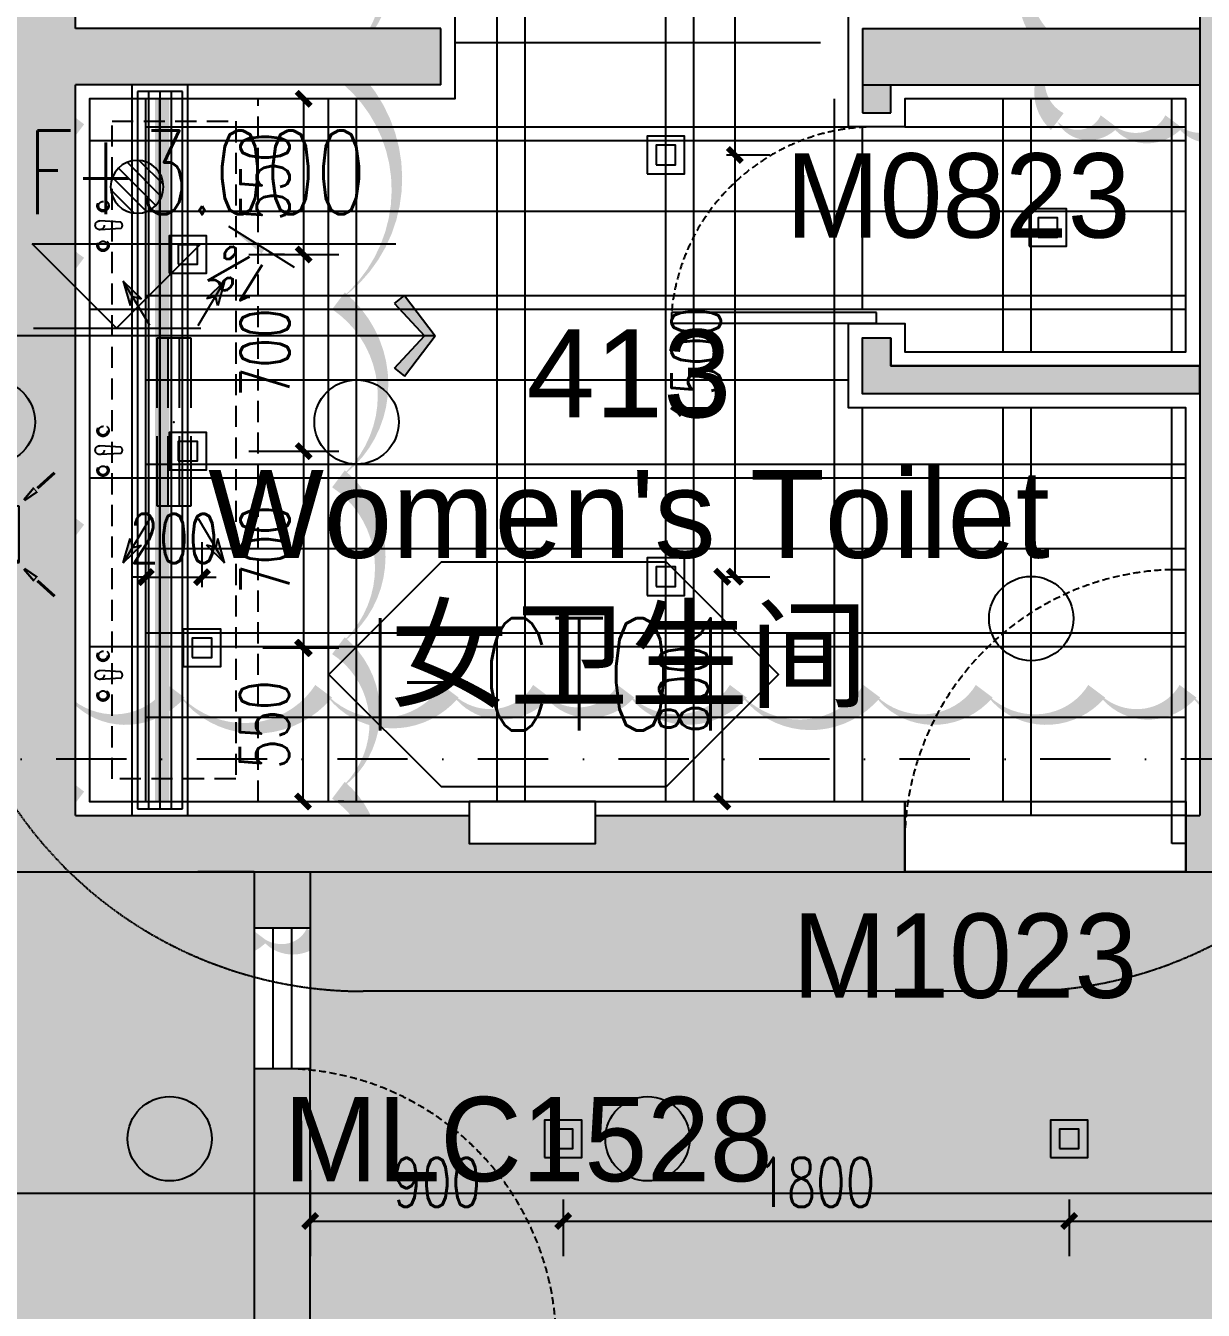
# Model space of a CAD drawing. Extents: x -354516 to 794396, y -401250 to -150594.
# Drawn here: x -28377 to -24188, y -338410 to -333840 of the extents above; entities that cross this region are included whole.
import ezdxf
from ezdxf.enums import TextEntityAlignment as Align

# ---------------------------------------------------------------- set-up
doc = ezdxf.new("R2010")
doc.units = 0
doc.header["$LTSCALE"] = 1000
doc.header["$MEASUREMENT"] = 0
for name, pattern in [('$0$HIDDEN', [0.375, 0.25, -0.125, 0, 0]), ('DASH', [0.35, 0.25, -0.1]), ('DASHDOT2', [0.5, 0.25, -0.125, 0, -0.125]), ('DOTE', [2.42, 2, -0.2, 0.02, -0.2])]:
    doc.linetypes.add(name, pattern=pattern)
for name, color, linetype in [('0-吊顶', 6, 'Continuous'), ('0-吊顶材质', 251, 'Continuous'), ('0-吊顶边界', 36, 'Continuous'), ('0-地面分缝', 37, 'Continuous'), ('0-房间名称', 2, 'Continuous'), ('0-灯具', 20, 'Continuous'), ('0-灯具修改0109', 140, 'Continuous'), ('0-设备风口', 5, 'Continuous'), ('0-设备风口（修改）', 71, 'Continuous'), ('A-轴线1', 1, 'DOTE'), ('A标-索引', 3, 'Continuous'), ('DIM_ELEV', 3, 'Continuous'), ('M-DUCT-S-DIFF', 6, 'DASH'), ('P-成活面', 4, 'Continuous'), ('PUB_DIM', 3, 'Continuous'), ('PUB_TEXT', 7, 'Continuous'), ('S-PLT', 30, 'Continuous'), ('TWT_TEXT', 7, 'Continuous'), ('WALL', 2, 'Continuous'), ('WINDOW', 4, 'Continuous'), ('Z-材料', 3, 'Continuous'), ('墙体', 7, 'Continuous'), ('家具1', 61, 'Continuous'), ('门图', 134, 'Continuous')]:
    doc.layers.add(name, color=color, linetype=linetype)
doc.layers.add('0-地面材质_material hatch', color=251, linetype='Continuous', transparency=0.3)
doc.layers.add('DIM_MODI-天花修改', color=3, linetype='Continuous', plot=False)
doc.styles.add('510p-04$0$Arial_2', font='arial.ttf', dxfattribs={"height": 6.392964})
doc.styles.add('_TCH_DIM', font='SIMPLEX', dxfattribs={"bigfont": 'GBCBIG'})
doc.styles.add('DIM', font='SimSun.ttf', dxfattribs={"width": 0.7})
doc.styles.add('DIM_FONT', font='SIMPLEX', dxfattribs={"width": 0.7, "bigfont": 'GBCBIG'})
doc.styles.add('HZ', font='tjromans.shx', dxfattribs={"width": 0.7, "bigfont": 'tjhztxt.shx'})
doc.styles.add('romans', font='romans', dxfattribs={"width": 0.7})
doc.styles.add('Word-n', font='stylu.ttf')
doc.dimstyles.new('_TCH_ARCH&&50', dxfattribs={"dimscale": 0.5, "dimtxt": 350, "dimasz": 100, "dimexe": 250, "dimexo": 300, "dimgap": 100, "dimtad": 1, "dimdec": 0, "dimzin": 0, "dimdsep": 46, "dimtxsty": 'DIM_FONT', "dimblk": 'ARCHTICK', "dimcen": 0.09, "dimclrd": 3, "dimclre": 3, "dimclrt": 7, "dimazin": 2, "dimtfac": 1, "dimtdec": 0, "dimtix": 1, "dimtmove": 2, "dimatfit": 3, "dimfxl": 0, "dimtolj": 1, "dimtzin": 0, "dimarcsym": 0})
doc.dimstyles.new('DIM', dxfattribs={"dimtxt": 2.5, "dimasz": 1, "dimexe": 1, "dimexo": 1, "dimgap": 1, "dimtad": 1, "dimdec": 0, "dimzin": 0, "dimdsep": 46, "dimtxsty": 'DIM', "dimblk": 'ARCHTICK', "dimcen": 0, "dimclrd": 5, "dimclre": 5, "dimclrt": 35, "dimadec": 0, "dimazin": 0, "dimtfac": 0.5, "dimtdec": 0, "dimtix": 1, "dimtmove": 2, "dimatfit": 2, "dimldrblk": 'A', "dimfxl": 0, "dimtolj": 1, "dimtzin": 0, "dimlwd": -1, "dimlwe": -1, "dimarcsym": 0})
pattern_1 = [(45, (-498310856.17, -3090192758), (-212.132034356, 212.132034356), []), (45, (-498310644.03, -3090192758), (-212.132034356, 212.132034356), [375, -75, 0, -75])]

# ---------------------------------------------------------------- blocks, each defined once
blk = doc.blocks.new('510I-01-LBBRestroom-plan-01$0$wtqyy')
at = {"layer": '0-灯具'}
for points in [[(-106.5, -26.5), (26.5, -26.5), (26.5, 106.5), (-106.5, 106.5)], [(-74.5, 5.5), (-5.5, 5.5), (-5.5, 74.5), (-74.5, 74.5)]]:
    blk.add_lwpolyline(points, close=True, dxfattribs=at)
blk = doc.blocks.new('TJ-FK3')
for p, q in [((0.5, 0.5), (-0.5, 0.5)), ((-0.5, 0.5), (-0.5, -0.5)), ((0.5, -0.5), (0.5, 0.5)), ((-0.5, -0.5), (0.5, -0.5))]:
    blk.add_line(p, q)
at = {"color": 95}
blk.add_line((-0.5, -0.5), (0.5, 0.5), dxfattribs=at)
at = {"color": 95, "style": 'romans', "width": 0.8}
for height, rotation, text_generation_flag, p in [(0.654, 311.9913, 4, (-0.947, 1.379)), (0.654, 48.0087, 6, (0.947, 1.379)), (0.444, 320.4926, 4, (-0.754, 0.943)), (0.134, 41.9913, 4, (-0.876, 0.783)), (0.444, 123.4899, 6, (-0.95, 0.766)), (0.444, 236.5101, 4, (0.95, 0.766)), (0.444, 39.5074, 6, (0.754, 0.943)), (0.134, 318.0087, 6, (0.876, 0.783)), (0.444, 219.5074, 6, (-0.754, -0.943)), (0.444, 56.5101, 4, (-0.95, -0.766)), (0.444, 303.4899, 6, (0.95, -0.766)), (0.444, 140.4926, 4, (0.754, -0.943)), (0.654, 228.0087, 6, (-0.947, -1.379)), (0.134, 138.0087, 6, (-0.876, -0.783)), (0.134, 221.9913, 4, (0.876, -0.783)), (0.654, 131.9913, 4, (0.947, -1.379))]:
    blk.add_text('-', height=height, rotation=rotation, dxfattribs=dict(at, text_generation_flag=text_generation_flag)).set_placement(p)
blk = doc.blocks.new('*U137')
at = {"color": 95}
for p, q in [((-500.7, 180.4), (-437.9, 115.5)), ((-343.4, 86), (-500.7, 180.4)), ((-500.7, 180.4), (-414.7, 155.9)), ((-414.7, 155.9), (-446.3, 147.4)), ((-446.3, 147.4), (-437.9, 115.5)), ((343.4, 86), (500.7, 180.4)), ((500.7, 180.4), (414.7, 155.9)), ((414.7, 155.9), (446.3, 147.4)), ((500.7, 180.4), (437.9, 115.5)), ((446.3, 147.4), (437.9, 115.5)), ((-343.4, -86), (-500.7, -180.4)), ((343.4, -86), (500.7, -180.4)), ((-500.7, -180.4), (-437.9, -115.5)), ((-446.3, -147.4), (-437.9, -115.5)), ((446.3, -147.4), (437.9, -115.5)), ((500.7, -180.4), (437.9, -115.5)), ((-500.7, -180.4), (-414.7, -155.9)), ((-414.7, -155.9), (-446.3, -147.4)), ((414.7, -155.9), (446.3, -147.4)), ((500.7, -180.4), (414.7, -155.9))]:
    blk.add_line(p, q, dxfattribs=at)
at = {"color": 251, "linetype": 'DASH'}
for p, q in [((-300, 20), (300, 20)), ((-300, -20), (300, -20))]:
    blk.add_line(p, q, dxfattribs=at)
at = {"linetype": 'DASH'}
blk.add_lwpolyline([(300, 60), (-300, 60), (-300, -60), (300, -60)], close=True, dxfattribs=at)
at = {"color": 7}
blk.add_point((0, 0), dxfattribs=at)
at = {"color": 95}
for points in [[(-437.9, 115.5), (-446.3, 147.4), (-500.7, 180.4)], [(-414.7, 155.9), (-446.3, 147.4), (-500.7, 180.4)], [(414.7, 155.9), (446.3, 147.4), (500.7, 180.4)], [(437.9, 115.5), (446.3, 147.4), (500.7, 180.4)], [(-437.9, -115.5), (-446.3, -147.4), (-500.7, -180.4)], [(437.9, -115.5), (446.3, -147.4), (500.7, -180.4)], [(-414.7, -155.9), (-446.3, -147.4), (-500.7, -180.4)], [(414.7, -155.9), (446.3, -147.4), (500.7, -180.4)]]:
    blk.add_solid(points, dxfattribs=at)
blk = doc.blocks.new('$TwtSys$00000125')
blk.add_circle((0, 0, 0), 0.667)
blk = doc.blocks.new('$TwtSys$00000128')
h = blk.add_hatch(color=8)
h.dxf.hatch_style = 1
edge = h.paths.add_edge_path()
edge.add_arc((0, 0), 1, 0, 360)
blk.add_circle((0, 0, 0), 1)
blk = doc.blocks.new('510p-04$0$material tag')
blk = doc.blocks.new('GRID')
at = {"layer": '墙体', "color": 250, "linetype": 'DASHDOT2', "lineweight": -3}
blk.add_line((107436.4, 48586.5), (-19063.6, 48586.5), dxfattribs=at)
blk = doc.blocks.new('TL-01')
at = {"layer": 'Z-材料'}
blk.add_lwpolyline([(-8, 0), (-4, 4), (4, 4), (8, 0), (4, -4), (-4, -4)], close=True, dxfattribs=at)
at = {"layer": 'Z-材料', "color": 6, "style": 'HZ', "width": 0.7}
blk.add_attdef('A', text='', height=4.5, dxfattribs=at).set_placement((0, 0), align=Align.MIDDLE_CENTER)
blk = doc.blocks.new('_ArchTick')
at = {"color": 0, "linetype": 'ByBlock', "const_width": 0.4}
blk.add_lwpolyline([(-0.5, -0.5), (0.5, 0.5)], dxfattribs=at)
blk = doc.blocks.new('*D237')
at = {"layer": 'Defpoints', "color": 0}
for p in [(-26033.6, -332800), (-26033.6, -334300), (-25854.3, -334300)]:
    blk.add_point(p, dxfattribs=at)
at = {"layer": 'PUB_DIM', "color": 3, "lineweight": -2}
for p, q in [((-25883.6, -332800), (-25729.3, -332800)), ((-25854.3, -332800), (-25854.3, -334300)), ((-25883.6, -334300), (-25729.3, -334300))]:
    blk.add_line(p, q, dxfattribs=at)
at = {"layer": 'PUB_DIM', "color": 3, "lineweight": -2, "xscale": 50, "yscale": 50, "zscale": 50}
for p, rotation in [((-25854.3, -332800), 90), ((-25854.3, -334300), 270)]:
    blk.add_blockref('_ArchTick', p, dxfattribs=dict(at, rotation=rotation))
at = {"layer": 'PUB_DIM', "color": 7, "insert": (-25991.8, -333550), "char_height": 175, "attachment_point": 5, "rotation": 90, "style": 'DIM_FONT'}
blk.add_mtext('\\A1;1500', dxfattribs=at)
blk = doc.blocks.new('*D238')
at = {"layer": 'Defpoints', "color": 0}
for p in [(-26033.6, -334300), (-26033.6, -335800.3), (-25854.3, -335800.3)]:
    blk.add_point(p, dxfattribs=at)
at = {"layer": 'PUB_DIM', "color": 3, "lineweight": -2}
for p, q in [((-25883.6, -334300), (-25729.3, -334300)), ((-25854.3, -334300), (-25854.3, -335800.3)), ((-25883.6, -335800.3), (-25729.3, -335800.3))]:
    blk.add_line(p, q, dxfattribs=at)
at = {"layer": 'PUB_DIM', "color": 3, "lineweight": -2, "xscale": 50, "yscale": 50, "zscale": 50}
for p, rotation in [((-25854.3, -334300), 90), ((-25854.3, -335800.3), 270)]:
    blk.add_blockref('_ArchTick', p, dxfattribs=dict(at, rotation=rotation))
at = {"layer": 'PUB_DIM', "color": 7, "insert": (-25991.8, -335050.1), "char_height": 175, "attachment_point": 5, "rotation": 90, "style": 'DIM_FONT'}
blk.add_mtext('\\A1;1500', dxfattribs=at)
blk = doc.blocks.new('*D239')
at = {"layer": 'Defpoints', "color": 0}
for p in [(-26033.6, -335800.3), (-25899, -336600), (-25899, -336600)]:
    blk.add_point(p, dxfattribs=at)
at = {"layer": 'PUB_DIM', "color": 3, "lineweight": -2}
for p, q in [((-25899, -335800.3), (-25899, -336600)), ((-25883.6, -335800.3), (-25774, -335800.3)), ((-26049, -336600), (-26024, -336600))]:
    blk.add_line(p, q, dxfattribs=at)
at = {"layer": 'PUB_DIM', "color": 3, "lineweight": -2, "xscale": 50, "yscale": 50, "zscale": 50}
for p, rotation in [((-25899, -335800.3), 90), ((-25899, -336600), 270)]:
    blk.add_blockref('_ArchTick', p, dxfattribs=dict(at, rotation=rotation))
at = {"layer": 'PUB_DIM', "color": 7, "insert": (-26036.5, -336200.1), "char_height": 175, "attachment_point": 5, "rotation": 90, "style": 'DIM_FONT'}
blk.add_mtext('\\A1;800', dxfattribs=at)
blk = doc.blocks.new('*D240')
at = {"layer": 'Defpoints', "color": 0}
for p in [(-27750, -335802), (-27950, -335951.7), (-27750, -335987.4)]:
    blk.add_point(p, dxfattribs=at)
at = {"layer": 'PUB_DIM', "color": 3, "lineweight": -2}
for p, q in [((-27950, -335801.7), (-27950, -335677)), ((-27750, -335837.4), (-27750, -335677)), ((-27950, -335802), (-28000, -335802)), ((-27950, -335802), (-27750, -335802)), ((-27750, -335802), (-27700, -335802))]:
    blk.add_line(p, q, dxfattribs=at)
at = {"layer": 'PUB_DIM', "color": 3, "lineweight": -2, "xscale": 50, "yscale": 50, "zscale": 50}
blk.add_blockref('_ArchTick', (-27950, -335802), dxfattribs=at)
at = {"layer": 'PUB_DIM', "color": 3, "lineweight": -2, "xscale": 50, "yscale": 50, "zscale": 50, "rotation": 180}
blk.add_blockref('_ArchTick', (-27750, -335802), dxfattribs=at)
at = {"layer": 'PUB_DIM', "color": 7, "insert": (-27850, -335664.5), "char_height": 175, "attachment_point": 5, "style": 'DIM_FONT'}
blk.add_mtext('\\A1;200', dxfattribs=at)
blk = doc.blocks.new('*D241')
at = {"layer": 'Defpoints', "color": 0}
for p in [(-27733.5, -335353.6), (-27388.3, -335353.6), (-27683.5, -336053.9)]:
    blk.add_point(p, dxfattribs=at)
at = {"layer": 'PUB_DIM', "color": 3, "lineweight": -2}
for p, q in [((-27583.5, -335353.6), (-27263.3, -335353.6)), ((-27388.3, -336053.9), (-27388.3, -335353.6)), ((-27533.5, -336053.9), (-27263.3, -336053.9))]:
    blk.add_line(p, q, dxfattribs=at)
at = {"layer": 'PUB_DIM', "color": 3, "lineweight": -2, "xscale": 50, "yscale": 50, "zscale": 50}
for p, rotation in [((-27388.3, -335353.6), 90), ((-27388.3, -336053.9), 270)]:
    blk.add_blockref('_ArchTick', p, dxfattribs=dict(at, rotation=rotation))
at = {"layer": 'PUB_DIM', "color": 7, "insert": (-27525.8, -335703.7), "char_height": 175, "attachment_point": 5, "rotation": 90, "style": 'DIM_FONT'}
blk.add_mtext('\\A1;700', dxfattribs=at)
blk = doc.blocks.new('*D242')
at = {"layer": 'Defpoints', "color": 0}
for p in [(-27733.5, -334653.6), (-27388.3, -334653.6), (-27733.5, -335353.6)]:
    blk.add_point(p, dxfattribs=at)
at = {"layer": 'PUB_DIM', "color": 3, "lineweight": -2}
for p, q in [((-27583.5, -334653.6), (-27263.3, -334653.6)), ((-27388.3, -335353.6), (-27388.3, -334653.6)), ((-27583.5, -335353.6), (-27263.3, -335353.6))]:
    blk.add_line(p, q, dxfattribs=at)
at = {"layer": 'PUB_DIM', "color": 3, "lineweight": -2, "xscale": 50, "yscale": 50, "zscale": 50}
for p, rotation in [((-27388.3, -334653.6), 90), ((-27388.3, -335353.6), 270)]:
    blk.add_blockref('_ArchTick', p, dxfattribs=dict(at, rotation=rotation))
at = {"layer": 'PUB_DIM', "color": 7, "insert": (-27525.8, -335003.6), "char_height": 175, "attachment_point": 5, "rotation": 90, "style": 'DIM_FONT'}
blk.add_mtext('\\A1;700', dxfattribs=at)
blk = doc.blocks.new('*D244')
at = {"layer": 'Defpoints', "color": 0}
for p in [(-27365, -337761.7), (-26465, -337866.5), (-26465, -338092.8)]:
    blk.add_point(p, dxfattribs=at)
at = {"layer": 'PUB_DIM', "color": 3, "lineweight": -2}
for p, q in [((-27365, -337911.7), (-27365, -338217.8)), ((-26465, -338016.5), (-26465, -338217.8)), ((-27365, -338092.8), (-26465, -338092.8))]:
    blk.add_line(p, q, dxfattribs=at)
at = {"layer": 'PUB_DIM', "color": 3, "lineweight": -2, "xscale": 50, "yscale": 50, "zscale": 50, "rotation": 180}
blk.add_blockref('_ArchTick', (-27365, -338092.8), dxfattribs=at)
at = {"layer": 'PUB_DIM', "color": 3, "lineweight": -2, "xscale": 50, "yscale": 50, "zscale": 50}
blk.add_blockref('_ArchTick', (-26465, -338092.8), dxfattribs=at)
at = {"layer": 'PUB_DIM', "color": 7, "insert": (-26915, -337955.3), "char_height": 175, "attachment_point": 5, "style": 'DIM_FONT'}
blk.add_mtext('\\A1;900', dxfattribs=at)
blk = doc.blocks.new('*D245')
at = {"layer": 'Defpoints', "color": 0}
for p in [(-26465, -337866.5), (-24665, -337866.5), (-24665, -338092.8)]:
    blk.add_point(p, dxfattribs=at)
at = {"layer": 'PUB_DIM', "color": 3, "lineweight": -2}
for p, q in [((-26465, -338016.5), (-26465, -338217.8)), ((-24665, -338016.5), (-24665, -338217.8)), ((-26465, -338092.8), (-24665, -338092.8))]:
    blk.add_line(p, q, dxfattribs=at)
at = {"layer": 'PUB_DIM', "color": 3, "lineweight": -2, "xscale": 50, "yscale": 50, "zscale": 50, "rotation": 180}
blk.add_blockref('_ArchTick', (-26465, -338092.8), dxfattribs=at)
at = {"layer": 'PUB_DIM', "color": 3, "lineweight": -2, "xscale": 50, "yscale": 50, "zscale": 50}
blk.add_blockref('_ArchTick', (-24665, -338092.8), dxfattribs=at)
at = {"layer": 'PUB_DIM', "color": 7, "insert": (-25565, -337955.3), "char_height": 175, "attachment_point": 5, "style": 'DIM_FONT'}
blk.add_mtext('\\A1;1800', dxfattribs=at)
blk = doc.blocks.new('*D246')
at = {"layer": 'Defpoints', "color": 0}
for p in [(-24665, -337866.5), (-22865, -337866.5), (-22865, -338092.8)]:
    blk.add_point(p, dxfattribs=at)
at = {"layer": 'PUB_DIM', "color": 3, "lineweight": -2}
for p, q in [((-24665, -338016.5), (-24665, -338217.8)), ((-22865, -338016.5), (-22865, -338217.8)), ((-24665, -338092.8), (-22865, -338092.8))]:
    blk.add_line(p, q, dxfattribs=at)
at = {"layer": 'PUB_DIM', "color": 3, "lineweight": -2, "xscale": 50, "yscale": 50, "zscale": 50, "rotation": 180}
blk.add_blockref('_ArchTick', (-24665, -338092.8), dxfattribs=at)
at = {"layer": 'PUB_DIM', "color": 3, "lineweight": -2, "xscale": 50, "yscale": 50, "zscale": 50}
blk.add_blockref('_ArchTick', (-22865, -338092.8), dxfattribs=at)
at = {"layer": 'PUB_DIM', "color": 7, "insert": (-23765, -337955.3), "char_height": 175, "attachment_point": 5, "style": 'DIM_FONT'}
blk.add_mtext('\\A1;1800', dxfattribs=at)
blk = doc.blocks.new('$TwtSys$00000141')
for p, q in [((-94.2, 7.7), (-10.1, 91.8)), ((-94.2, 7.7), (-10.1, 91.8)), ((-87.2, -35.1), (35.1, 87.2)), ((-87.2, -35.1), (35.1, 87.2)), ((-66.5, -66.5), (66.5, 66.5)), ((-66.5, -66.5), (66.5, 66.5)), ((-32.4, -87.1), (87.6, 32.9)), ((-32.4, -87.1), (87.6, 32.9)), ((11.4, -92.3), (92.3, -11.4)), ((11.4, -92.3), (92.3, -11.4))]:
    blk.add_line(p, q)
blk.add_circle((0, 0), 94)
blk.add_circle((0, 0), 94)
blk = doc.blocks.new('*D480')
at = {"layer": 'Defpoints', "color": 0}
for p in [(-27390.5, -336053.9), (-27333.9, -336053.9), (-27395.3, -336600)]:
    blk.add_point(p, dxfattribs=at)
at = {"layer": 'PUB_DIM', "color": 3, "lineweight": -2}
for p, q in [((-27483.9, -336053.9), (-27515.5, -336053.9)), ((-27390.5, -336600), (-27390.5, -336053.9)), ((-27245.3, -336600), (-27265.5, -336600))]:
    blk.add_line(p, q, dxfattribs=at)
at = {"layer": 'PUB_DIM', "color": 3, "lineweight": -2, "xscale": 50, "yscale": 50, "zscale": 50}
for p, rotation in [((-27390.5, -336053.9), 90), ((-27390.5, -336600), 270)]:
    blk.add_blockref('_ArchTick', p, dxfattribs=dict(at, rotation=rotation))
at = {"layer": 'PUB_DIM', "color": 7, "insert": (-27528, -336326.9), "char_height": 175, "attachment_point": 5, "rotation": 90, "style": 'DIM_FONT'}
blk.add_mtext('\\A1;550', dxfattribs=at)
blk = doc.blocks.new('*D481')
at = {"layer": 'Defpoints', "color": 0}
for p in [(-27388.3, -334100), (-27306.7, -334100), (-27306.7, -334653.6)]:
    blk.add_point(p, dxfattribs=at)
at = {"layer": 'PUB_DIM', "color": 3, "lineweight": -2}
for p, q in [((-27456.7, -334100), (-27513.3, -334100)), ((-27388.3, -334653.6), (-27388.3, -334100)), ((-27456.7, -334653.6), (-27513.3, -334653.6))]:
    blk.add_line(p, q, dxfattribs=at)
at = {"layer": 'PUB_DIM', "color": 3, "lineweight": -2, "xscale": 50, "yscale": 50, "zscale": 50}
for p, rotation in [((-27388.3, -334100), 90), ((-27388.3, -334653.6), 270)]:
    blk.add_blockref('_ArchTick', p, dxfattribs=dict(at, rotation=rotation))
at = {"layer": 'PUB_DIM', "color": 7, "insert": (-27525.8, -334376.8), "char_height": 175, "attachment_point": 5, "rotation": 90, "style": 'DIM_FONT'}
blk.add_mtext('\\A1;550', dxfattribs=at)
blk = doc.blocks.new('A')
at = {"color": 134}
for p, q in [((-1.435, 1.148), (-1.09, 1.437)), ((-1.09, 1.437), (0, 0)), ((-1.435, 1.148), (-0.369, 0)), ((-0.369, 0), (-2.127, 0)), ((-1.435, -1.148), (-0.369, 0)), ((-1.09, -1.437), (0, 0)), ((-1.435, -1.148), (-1.09, -1.437))]:
    blk.add_line(p, q, dxfattribs=at)
for points in [[(-1.435, 1.148), (-1.09, 1.437), (-0.369, 0), (0, 0)], [(-1.435, -1.148), (-1.09, -1.437), (-0.369, 0), (0, 0)]]:
    blk.add_solid(points, dxfattribs=at)

msp = doc.modelspace()

# ---------------------------------------------------------------- hatches: boundary and pattern name
at = {"layer": '0-吊顶材质'}
h = msp.add_hatch(dxfattribs=at)
h.set_pattern_fill('AR-SAND', color=256, scale=112.5)
h.set_pattern_definition([(37.5, (-498310856.17, -3090192758), (-7.086752787, 216.767674014), [0, -171, 0, -191.25, 0, -182.8125]), (7.5, (-498310856.17, -3090192758), (199.099879343, 317.491432338), [0, -92.25, 0, -154.125, 0, -59.0625]), (327.5, (-498310994.54, -3090192758), (350.340959447, 0.636643523), [0, -56.25, 0, -202.5, 0, -264.375]), (317.5, (-498310994.54, -3090192758), (338.189243014, 98.738501055), [0, -28.125, 0, -132.75, 0, -151.875])])
h.paths.add_polyline_path([(-27365, -338750), (-27365, -336850), (-21300, -336850), (-21300, -337050), (-20700, -337050), (-20700, -334650), (-17924.3, -334650), (-18404.3, -332249.9), (-20700, -332250), (-20700, -330450), (-20500, -330450), (-20500, -330250), (-18600.4, -330250), (-16900.4, -338750)])
at = {"layer": '0-吊顶边界'}
h = msp.add_hatch(dxfattribs=at)
h.set_pattern_fill('_USER', color=250, scale=600, angle=90, pattern_type=0)
h.set_pattern_definition([(90, (-26100, -336600), (-600, 4e-14), [])])
h.paths.add_polyline_path([(-24250, -336600), (-24250, -335200), (-25450, -335200), (-25450, -334900), (-25250, -334900), (-25250, -335000), (-24250, -335000), (-24250, -334100), (-25250, -334100), (-25250, -334200), (-25450, -334200), (-25450, -334100), (-25550, -334100), (-25550, -333800), (-24450, -333800), (-24450, -331150), (-25550, -331150), (-25550, -330850), (-25350, -330850), (-25350, -330950), (-24250, -330950), (-24250, -330300), (-25350, -330300), (-25350, -330350), (-25550, -330350), (-25550, -330300), (-26850.1, -330300), (-26850.1, -331150), (-27950, -331180.2), (-27950, -333800), (-26850, -333800), (-26850, -334100), (-27950, -334100), (-27950, -336600)])
h = msp.add_hatch(dxfattribs=at)
h.set_pattern_fill('_USER', color=250, scale=300, pattern_type=0)
h.set_pattern_definition([(0, (-26100, -336600), (0, 300), [])])
h.paths.add_polyline_path([(-24250, -336600), (-24250, -335200), (-25450, -335200), (-25450, -334900), (-25250, -334900), (-25250, -335000), (-24250, -335000), (-24250, -334100), (-25250, -334100), (-25250, -334200), (-25450, -334200), (-25450, -334100), (-25550, -334100), (-25550, -333800), (-24450, -333800), (-24450, -331150), (-25550, -331150), (-25550, -330850), (-25350, -330850), (-25350, -330950), (-24250, -330950), (-24250, -330300), (-25350, -330300), (-25350, -330350), (-25550, -330350), (-25550, -330300), (-26850.1, -330300), (-26850.1, -331150), (-27950, -331180.2), (-27950, -333800), (-26850, -333800), (-26850, -334100), (-27950, -334100), (-27950, -336600)])
at = {"layer": '0-地面分缝'}
msp.add_hatch(color=256, dxfattribs=at).paths.add_polyline_path([(-27655, -334554.9), (-27527.5, -334633.9), (-27538, -334650.9)])
at = {"layer": '0-地面材质_material hatch'}
h = msp.add_hatch(dxfattribs=at)
h.set_pattern_fill('ANSI35', color=256, scale=1200)
h.set_pattern_definition(pattern_1)
edge = h.paths.add_edge_path()
edge.add_line((-23530.9, -372649.4), (-19901.5, -372650.6))
edge.add_line((-19901.5, -372650.6), (-19901.5, -369049.5))
edge.add_line((-19901.5, -369049.5), (-23028.5, -369049.5))
edge.add_line((-23028.5, -369049.5), (-23628.5, -366049.5))
edge.add_line((-23628.5, -366049.5), (-19898.5, -366049.5))
edge.add_line((-19898.5, -366049.5), (-19898.5, -365850.7))
edge.add_line((-19898.5, -365850.7), (-19800, -365850.7))
edge.add_line((-19800, -365850.7), (-19800, -364850.7))
edge.add_line((-19800, -364850.7), (-19900, -364850.7))
edge.add_line((-19900, -364850.7), (-19900, -364149.5))
edge.add_line((-19900, -364149.5), (-23946.3, -364158.5))
edge.add_line((-23946.3, -364158.5), (-28932.1, -338750))
edge.add_line((-28932.1, -338750), (-27565, -338749.5))
edge.add_line((-27565, -338749.5), (-27565, -338550.7))
edge.add_line((-27565, -338550.7), (-27365, -338550.7))
edge.add_line((-27365, -338550.7), (-27365, -337550.7))
edge.add_line((-27365, -337550.7), (-27565, -337550.7))
edge.add_line((-27565, -337550.7), (-27565, -336850))
edge.add_line((-27565, -336850), (-28949.2, -336850))
edge.add_arc((-28949.2, -336750), 100, 90, 270, ccw=False)
edge.add_line((-28949.2, -336650), (-28400, -336650))
edge.add_line((-28400, -336650), (-28400, -333850))
edge.add_line((-28400, -333850), (-30068.5, -333849.5))
edge.add_line((-30068.5, -333849.5), (-30828.5, -330049.5))
edge.add_line((-30828.5, -330049.5), (-32050.9, -330049.5))
edge.add_line((-32050.9, -330049.5), (-31913.9, -330734.4))
edge.add_line((-31913.9, -330734.4), (-32012, -330754))
edge.add_line((-32012, -330754), (-31659, -332519))
edge.add_line((-31659, -332519), (-31560.9, -332499.4))
edge.add_line((-31560.9, -332499.4), (-31313.9, -333734.4))
edge.add_line((-31313.9, -333734.4), (-31412, -333754))
edge.add_line((-31412, -333754), (-31059, -335519))
edge.add_line((-31059, -335519), (-30960.9, -335499.4))
edge.add_line((-30960.9, -335499.4), (-30713.9, -336734.4))
edge.add_line((-30713.9, -336734.4), (-30812, -336754))
edge.add_line((-30812, -336754), (-30459, -338519))
edge.add_line((-30459, -338519), (-30360.9, -338499.4))
edge.add_line((-30360.9, -338499.4), (-30113.9, -339734.4))
edge.add_line((-30113.9, -339734.4), (-30212, -339754))
edge.add_line((-30212, -339754), (-29859, -341519))
edge.add_line((-29859, -341519), (-29760.9, -341499.4))
edge.add_line((-29760.9, -341499.4), (-29513.9, -342734.4))
edge.add_line((-29513.9, -342734.4), (-29612, -342754))
edge.add_line((-29612, -342754), (-28659, -347519))
edge.add_line((-28659, -347519), (-28560.9, -347499.4))
edge.add_line((-28560.9, -347499.4), (-28313.9, -348734.4))
edge.add_line((-28313.9, -348734.4), (-28412, -348754))
edge.add_line((-28412, -348754), (-28059, -350519))
edge.add_line((-28059, -350519), (-27960.9, -350499.4))
edge.add_line((-27960.9, -350499.4), (-27713.9, -351734.4))
edge.add_line((-27713.9, -351734.4), (-27812, -351754))
edge.add_line((-27812, -351754), (-27459, -353519))
edge.add_line((-27459, -353519), (-27360.9, -353499.4))
edge.add_line((-27360.9, -353499.4), (-27113.9, -354734.4))
edge.add_line((-27113.9, -354734.4), (-27212, -354754))
edge.add_line((-27212, -354754), (-26259, -359519))
edge.add_line((-26259, -359519), (-26160.9, -359499.4))
edge.add_line((-26160.9, -359499.4), (-25913.9, -360734.4))
edge.add_line((-25913.9, -360734.4), (-26012, -360754))
edge.add_line((-26012, -360754), (-25059, -365519))
edge.add_line((-25059, -365519), (-24960.9, -365499.4))
edge.add_line((-24960.9, -365499.4), (-24713.9, -366734.4))
edge.add_line((-24713.9, -366734.4), (-24812, -366754))
edge.add_line((-24812, -366754), (-24459, -368519))
edge.add_line((-24459, -368519), (-24360.9, -368499.4))
edge.add_line((-24360.9, -368499.4), (-24113.9, -369734.4))
edge.add_line((-24113.9, -369734.4), (-24212, -369754))
edge.add_line((-24212, -369754), (-23859, -371519))
edge.add_line((-23859, -371519), (-23760.9, -371499.4))
edge.add_line((-23760.9, -371499.4), (-23530.9, -372649.4))
h = msp.add_hatch(dxfattribs=at)
h.set_pattern_fill('ANSI35', color=256, scale=1200)
h.set_pattern_definition(pattern_1)
h.paths.add_polyline_path([(-20701.5, -336849.5), (-27366.5, -336849.5), (-27366.5, -338749.5), (-17105.8, -338749.5), (-17925.8, -334649.5), (-20701.5, -334649.5)])
h.paths.add_polyline_path([(19698.5, -366049.5), (19698.5, -364149.5), (12022.8, -364149.5), (11202.8, -368249.5), (13198.5, -368249.5), (13198.5, -366049.5)])
h.paths.add_polyline_path([(-19700, -364149.5), (-19700, -364850.7), (-19800, -364850.7), (-19800, -365850.7), (-19701.5, -365850.7), (-19700, -366049.5), (-13201.5, -366049.5), (-13201.5, -368249.5), (-11205.9, -368249.5), (-12025.9, -364149.5)])
h.paths.add_polyline_path([(27200, -338749.5), (27200, -338550.7), (27300, -338550.7), (27300, -337550.7), (27200, -337550.7), (27200, -336850), (21300, -336850), (21300, -337050), (20700, -337050), (20699.7, -336649.5), (20698.5, -336649.5), (20698.5, -334649.5), (17922.8, -334649.5), (17102.8, -338749.5)])
at = {"layer": 'WALL'}
h = msp.add_hatch(color=250, dxfattribs=at)
h.dxf.hatch_style = 1
h.paths.add_polyline_path([(-26800, -329444.6), (-24200, -329444.6), (-24200, -330050), (-26800, -330050)], flags=16)
h.paths.add_polyline_path([(-27000.1, -330250), (-28200, -330250), (-28200, -331000), (-27000.1, -331000)], flags=16)
h.paths.add_polyline_path([(-26350, -336650), (-26350, -336750), (-26800, -336750), (-26800, -336650), (-28200, -336650), (-28200, -334050), (-26900, -334050), (-26900, -333850), (-28200, -333850), (-28200, -331100), (-26900.1, -331100), (-26900.1, -330250), (-21500, -330250), (-21500, -330050), (-24000, -330050), (-24000, -329450), (-20500, -329450), (-20500, -329344.6), (-27000, -329344.6), (-27000, -330050), (-30269.3, -330050), (-30259.5, -330084), (-30252.1, -330150), (-30255.3, -330193.1), (-30269.3, -330250), (-28400, -330250), (-28400, -333650), (-29903.1, -333650), (-30317.2, -331579.4), (-30514, -331615.1), (-30067.1, -333850), (-28400, -333850), (-28400, -336650), (-28949.2, -336650), (-28933.3, -336722.8), (-28934.2, -336785.7), (-28949.2, -336850), (-25250, -336850), (-25250, -336650)])
h = msp.add_hatch(color=250, dxfattribs=at)
h.dxf.hatch_style = 1
h.paths.add_polyline_path([(-21500, -330250), (-24200, -330250), (-24200, -336650), (-24250, -336650), (-24250, -336850), (-24000, -336850), (-21300, -336850), (-21300, -336650), (-24000, -336650), (-24000, -330450), (-21500, -330450)])
h = msp.add_hatch(color=250, dxfattribs=at)
h.dxf.hatch_style = 1
h.paths.add_polyline_path([(-25300, -334950), (-25300, -335050), (-24200, -335050), (-24200, -335150), (-25400, -335150), (-25400, -334950)])
h.paths.add_polyline_path([(-25400, -333850), (-24200, -333850), (-24200, -334050), (-25400, -334050)])
h = msp.add_hatch(color=250, dxfattribs=at)
h.dxf.hatch_style = 1
h.paths.add_polyline_path([(-25400, -333850), (-24200, -333850), (-24200, -334050), (-25400, -334050)])
h = msp.add_hatch(color=250, dxfattribs=at)
h.dxf.hatch_style = 1
h.paths.add_polyline_path([(-25300, -334150), (-25400, -334150), (-25400, -334050), (-25300, -334050)])
h = msp.add_hatch(color=250, dxfattribs=at)
h.dxf.hatch_style = 1
h.paths.add_polyline_path([(-27365, -336850), (-27565, -336850), (-27565, -337050.7), (-27365, -337050.7)])

# ---------------------------------------------------------------- linework, layer by layer
at = {"layer": '0-吊顶', "linetype": 'DASH', "ltscale": 0.01}
for points in [[(-27176.7, -329567.9), (-24837.4, -329567.9, -0.414214), (-23337.4, -331067.9), (-23337.4, -335775.3, -0.414214), (-24837.4, -337275.3), (-27176.7, -337275.3, -0.414214), (-28676.7, -335775.3), (-28676.7, -331067.9, -0.414214)], [(-29111.5, -337993.3), (-12343, -337993.3, -0.414214), (-10843, -339493.3), (-10843, -363100.6, -0.414214), (-12343, -364600.6), (-29111.5, -364600.6, -0.414214), (-30611.5, -363100.6), (-30611.5, -339493.3, -0.414214)]]:
    msp.add_lwpolyline(points, format="xyb", close=True, dxfattribs=at)
at = {"layer": '0-吊顶边界'}
msp.add_line((-27950, -336603.6), (-27950, -334103.6), dxfattribs=at)
at = {"layer": '0-吊顶边界', "color": 250}
for points in [[(-24250, -336850), (-25250, -336850), (-25250, -336600), (-24250, -336600)], [(-27365, -337550.7), (-27565, -337550.7), (-27565, -338550.7), (-27365, -338550.7)]]:
    msp.add_lwpolyline(points, close=True, dxfattribs=at)
at = {"layer": '0-地面分缝'}
for points in [[(-26600, -336600), (-26600, -330300)], [(-26000, -336600), (-26000, -330300)], [(-27800, -336600), (-27800, -334100)], [(-27200, -336600), (-27200, -334100)], [(-24800, -335000), (-24800, -334100)], [(-25400, -334850), (-25400, -334200)], [(-24250, -334250), (-28150, -334250)], [(-27421.3, -334699.7), (-27655, -334554.9)], [(-24250, -334850), (-28150, -334850)], [(-25400, -336600), (-25400, -335200)], [(-24800, -336650), (-24800, -335200)], [(-24250, -335450), (-28150, -335450)], [(-24250, -336050), (-28150, -336050)]]:
    msp.add_lwpolyline(points, dxfattribs=at)
at = {"layer": '0-地面材质_material hatch', "color": 250}
msp.add_lwpolyline([(-25250, -336850), (-24250, -336850), (-24250, -336650), (-25250, -336650)], close=True, dxfattribs=at)
at = {"layer": '0-灯具', "linetype": '$0$HIDDEN', "ltscale": 0.005, "const_width": 50}
msp.add_lwpolyline([(-27891.8, -334103.6), (-27891.8, -336603.6)], dxfattribs=at)
at = {"layer": '0-灯具修改0109'}
for points in [[(-24025.5, -331000, 0, 75, 0.5), (-24271.2, -331000, 0, 75, 0.5), (-24470.8, -331000, 0, 75, 0.5), (-24707.2, -331000, 0, 75, 0.5), (-24707.2, -331266.6, 0, 75, 0.5), (-24707.2, -331697.3, 0, 75, 0.5), (-24707.2, -331943.3, 0, 75, 0.5), (-24707.2, -332148.4, 0, 75, 0.5), (-24707.2, -332702.1, 0, 75, 0.5), (-24707.2, -332948.2, 0, 75, 0.5), (-24707.2, -333440.4, 0, 75, 0.5), (-24707.2, -333932.6, 0, 75, 0.5), (-24707.2, -334181.1, 0, 75, 0.5), (-24523, -334181.1, 0, 75, 0.5), (-24292.7, -334181.1, 0, 75, 0.5), (-24062.4, -334181.1, 0, 75, 0.5)], [(-28192, -333152.4, 0, 75, 0.5), (-28192, -334220.8, 0, 75, 0.5), (-28192, -334695.6, 0, 75, 0.5), (-28192, -335645.3, 0, 75, 0.5), (-28192, -336594.9, 0, 75, 0.5), (-28192, -337074.5, 0, 75, 0.5), (-28007.8, -337074.5, 0, 75, 0.5), (-27777.5, -337074.5, 0, 75, 0.5), (-27547.2, -337074.5, 0, 75, 0.5), (-27347.6, -337074.5, 0, 75, 0.5), (-27264.7, -337074.5, 0, 75, 0.5), (-27264.7, -336560.1, 0, 75, 0.5), (-27264.7, -336045.7, 0, 75, 0.5), (-27264.7, -335452.2, 0, 75, 0.5), (-27264.7, -334819, 0, 75, 0.5), (-27264.7, -333988.1, 0, 75, 0.5), (-27264.7, -333275.8, 0, 75, 0.5)]]:
    msp.add_lwpolyline(points, format="xyseb", dxfattribs=at)
at = {"layer": '0-设备风口'}
for p, q in [((-28000, -334050), (-28000, -336650)), ((-27800, -334050), (-28000, -334050)), ((-27980, -334074), (-27980, -336626)), ((-27820, -334074), (-27980, -334074)), ((-27940, -334074), (-27940, -336626)), ((-27900, -334074), (-27900, -336626)), ((-27860, -334074), (-27860, -336626)), ((-27820, -336626), (-27820, -334074)), ((-27800, -336650), (-27800, -334050)), ((-28000, -336650), (-27800, -336650)), ((-27980, -336626), (-27820, -336626))]:
    msp.add_line(p, q, dxfattribs=at)
at = {"layer": '0-设备风口（修改）'}
for points in [[(-28242, -333622.5, 0, 75, 0.5), (-28242, -333922.5, 0, 75, 0.5), (-28242, -334297.5, 0, 75, 0.5), (-28242, -334672.5, 0, 75, 0.5), (-28242, -334997.5, 0, 75, 0.5), (-28242, -335522.5, 0, 75, 0.5), (-28242, -335847.5, 0, 75, 0.5), (-28242, -336172.5, 0, 75, 0.5), (-28242, -336208, 0, 75, 0.5), (-27842, -336208, 0, 75, 0.5), (-27317, -336208, 0, 75, 0.5), (-26867, -336208, 0, 75, 0.5), (-26542, -336208, 0, 75, 0.5), (-26242, -336208, 0, 75, 0.5), (-25842, -336208, 0, 75, 0.5), (-25367, -336208, 0, 75, 0.5), (-24967, -336208, 0, 75, 0.5), (-24567, -336208, 0, 75, 0.5), (-24242, -336208, 0, 75, 0.5), (-23792, -336208, 0, 75, 0.5)], [(-23919, -338111, 0, 75, 0.5), (-24169, -338111, 0, 75, 0.5), (-24694, -338111, 0, 75, 0.5), (-25169, -338111, 0, 75, 0.5), (-25469, -338111, 0, 75, 0.5), (-26144, -338111, 0, 75, 0.5), (-26594, -338111, 0, 75, 0.5), (-26969, -338111, 0, 75, 0.5), (-27294, -338111, 0, 75, 0.5), (-27544, -338111, 0, 75, 0.5), (-28219, -338111, 0, 75, 0.5), (-28894, -338111, 0, 75, 0.5), (-29344, -338111, 0, 75, 0.5), (-29611, -338111, 0, 75, 0.5), (-29611, -338436, 0, 75, 0.5), (-29611, -338961, 0, 75, 0.5)]]:
    msp.add_lwpolyline(points, format="xyseb", dxfattribs=at)
at = {"layer": 'DIM_ELEV'}
for p, q in [((-28054.5, -334915.6), (-28354.5, -334615.6)), ((-28354.5, -334615.6), (-27061, -334615.6)), ((-28054.5, -334915.6), (-27754.5, -334615.6)), ((-28350, -334915.6), (-27754.5, -334915.6))]:
    msp.add_line(p, q, dxfattribs=at)
at = {"layer": 'DIM_MODI-天花修改'}
msp.add_lwpolyline([(-31123.9, -338084.4, 0, 75, 0.5), (-30723.9, -338084.4, 0, 75, 0.5), (-30398.9, -338084.4, 0, 75, 0.5), (-29948.9, -338084.4, 0, 75, 0.5), (-29348.9, -338084.4, 0, 75, 0.5), (-28973.9, -338084.4, 0, 75, 0.5), (-28448.9, -338084.4, 0, 75, 0.5), (-27998.9, -338084.4, 0, 75, 0.5), (-27673.9, -338084.4, 0, 75, 0.5), (-27073.9, -338084.4, 0, 75, 0.5), (-26398.9, -338084.4, 0, 75, 0.5), (-25998.9, -338084.4, 0, 75, 0.5), (-25473.9, -338084.4, 0, 75, 0.5), (-24798.9, -338084.4, 0, 75, 0.5), (-24423.9, -338084.4, 0, 75, 0.5), (-24123.9, -338084.4, 0, 75, 0.5)], format="xyseb", dxfattribs=at)
at = {"layer": 'P-成活面', "color": 4}
for points in [[(-25550, -330350), (-25550, -330300), (-26850.1, -330300), (-26850.1, -331150), (-28150, -331150), (-28150, -333800), (-26850, -333800), (-26850, -334100), (-28150, -334100), (-28150, -336600), (-25250, -336600), (-25250, -336650)], [(-24250, -336650), (-24250, -335200), (-25450, -335200), (-25450, -334900), (-25250, -334900), (-25250, -335000), (-24250, -335000), (-24250, -334100), (-25250, -334100), (-25250, -334200), (-25450, -334200), (-25450, -334100), (-25450, -334100), (-25450, -333800), (-24250, -333800), (-24250, -331150), (-25550, -331150), (-25550, -330850), (-25350, -330850), (-25350, -330950), (-24250, -330950), (-24250, -330300), (-25350, -330300), (-25350, -330350)]]:
    msp.add_lwpolyline(points, dxfattribs=at)
msp.add_lwpolyline([(-26800, -336600), (-26800, -336750), (-26350, -336750), (-26350, -336600)], close=True, dxfattribs=at)
at = {"layer": 'WALL', "color": 0}
for p, q in [((-24200, -330250), (-24200, -336650)), ((-28200, -333850), (-28200, -333650)), ((-26900, -333850), (-28200, -333850)), ((-26900, -334050), (-26900, -333850)), ((-25400, -333850), (-25400, -334050)), ((-25400, -333850), (-24200, -333850)), ((-25400, -333850), (-25400, -334150)), ((-25400, -333850), (-24200, -333850)), ((-26900, -334050), (-28200, -334050)), ((-28200, -336650), (-28200, -334050)), ((-25400, -334050), (-24200, -334050)), ((-25300, -334150), (-25300, -334050)), ((-25300, -334050), (-24200, -334050)), ((-25400, -334150), (-25300, -334150)), ((-25400, -335150), (-25400, -334950)), ((-25300, -335050), (-25300, -334950)), ((-24200, -335050), (-25300, -335050)), ((-24200, -335150), (-24200, -335050)), ((-24200, -335150), (-25400, -335150)), ((-28200, -336650), (-26800, -336650)), ((-26350, -336650), (-25250, -336650)), ((-24250, -336650), (-24200, -336650)), ((-28949.2, -336850), (-28200, -336850)), ((-28200, -336850), (-25250, -336850)), ((-27565, -336850), (-27765, -336850)), ((-27565, -336850), (-27565, -337050.7)), ((-27365, -336850), (-27365, -337050.7)), ((-24250, -336850), (-24000, -336850)), ((-27365, -337050.7), (-27565, -337050.7))]:
    msp.add_line(p, q, dxfattribs=at)
for points in [[(-25400, -334950), (-25300, -334950)], [(-25300, -334950), (-25300, -335050), (-24200, -335050), (-24200, -335150), (-25400, -335150), (-25400, -334950), (-25300, -334950)], [(-25250, -336650), (-25250, -336850)], [(-24250, -336850), (-24250, -336650)]]:
    msp.add_lwpolyline(points, dxfattribs=at)
at = {"layer": 'WINDOW'}
for p, q in [((-27565, -337050.7), (-27565, -337550.7)), ((-27365, -337050.7), (-27365, -337550.7))]:
    msp.add_line(p, q, dxfattribs=at)
at = {"layer": 'WINDOW', "color": 3}
for p, q in [((-27498.3, -337050.7), (-27498.3, -337550.7)), ((-27431.7, -337050.7), (-27431.7, -337550.7))]:
    msp.add_line(p, q, dxfattribs=at)
at = {"layer": 'WINDOW'}
msp.add_lwpolyline([(-27365, -337550.7), (-27565, -337550.7)], dxfattribs=at)
at = {"layer": '家具1', "color": 137, "linetype": '$0$HIDDEN', "ltscale": 0.3}
for p, q in [((-25400, -333850), (-25400, -333850)), ((-27550, -336600), (-27550, -334100)), ((-28038.9, -334539.2), (-28113.8, -334534.2)), ((-28038.9, -334561.8), (-28113.8, -334565.8)), ((-28038.9, -335339.2), (-28113.8, -335334.2)), ((-28038.9, -335361.8), (-28113.8, -335365.8)), ((-28038.9, -336139.2), (-28113.8, -336134.2)), ((-28038.9, -336161.8), (-28113.8, -336165.8))]:
    msp.add_line(p, q, dxfattribs=at)
msp.add_lwpolyline([(-28070, -334180), (-27630, -334180), (-27630, -336520), (-28070, -336520)], close=True, dxfattribs=at)
for centre, radius in [((-28102.2, -334480.9), 20.6), ((-28102.2, -334480.9), 15.6), ((-28113.8, -334550), 15.8), ((-28102.2, -334622.1), 20.6), ((-28102.2, -335280.9), 20.6), ((-28102.2, -335280.9), 15.6), ((-28113.8, -335350), 15.8), ((-28102.2, -335422.1), 20.6), ((-28102.2, -336080.9), 20.6), ((-28102.2, -336080.9), 15.6), ((-28113.8, -336150), 15.8), ((-28102.2, -336222.1), 20.6)]:
    msp.add_circle(centre, radius, dxfattribs=at)
at = {"layer": '家具1', "color": 137, "linetype": '$0$HIDDEN', "ltscale": 2.2}
for centre in [(-28102.2, -334622.1), (-28102.2, -335422.1), (-28102.2, -336222.1)]:
    msp.add_circle(centre, 15.6, dxfattribs=at)
at = {"layer": '家具1', "color": 137, "linetype": '$0$HIDDEN', "ltscale": 0.3}
for centre in [(-28047, -334550.5), (-28047, -335350.5), (-28047, -336150.5)]:
    msp.add_arc(centre, 13.9, 305.486, 54.514, dxfattribs=at)
at = {"layer": '门图', "color": 145}
for p, q in [((-26080, -334860), (-26080, -334900)), ((-25350, -334860), (-26080, -334860)), ((-25350, -334900), (-25350, -334860)), ((-25350, -334900), (-26080, -334900)), ((-24300, -335775), (-24250, -335775)), ((-24300, -336750), (-24300, -335775)), ((-24250, -336750), (-24250, -335775)), ((-24250, -336750), (-24300, -336750))]:
    msp.add_line(p, q, dxfattribs=at)
at = {"layer": '门图', "color": 250, "linetype": '$0$HIDDEN', "ltscale": 0.1}
for centre, radius, start, end in [((-25356.4, -334926.4), 726.4, 89.4957, 174.7584), ((-24275, -336750), 975, 91.4693, 180), ((-27465, -338525.7), 975, 1.4693, 90)]:
    msp.add_arc(centre, radius, start, end, dxfattribs=at)

# ---------------------------------------------------------------- block references
at = {"layer": '0-地面分缝', "xscale": -1, "rotation": 359.9999885628516}
msp.add_blockref('$TwtSys$00000141', (-27981.1, -334413.2), dxfattribs=at)
at = {"layer": '0-房间名称'}
ref = msp.add_blockref('510p-04$0$material tag', (-206610.6, -410909.3), dxfattribs=dict(at, xscale=3.125, yscale=3.125, zscale=3.125))
ref.add_attrib('ROOM_TAG', '413', dxfattribs={"layer": '0', "height": 312.5, "style": '510p-04$0$Arial_2'}).set_placement((-26231, -335077.1), align=Align.MIDDLE_CENTER)
ref.add_attrib('NAME_ENG', "Women's Toilet", dxfattribs={"layer": '0', "height": 312.5, "style": '510p-04$0$Arial_2'}).set_placement((-26231, -335577.1), align=Align.MIDDLE_CENTER)
ref.add_attrib('NAME_CN', '女卫生间', dxfattribs={"layer": '0', "height": 312.5, "style": '510p-04$0$Arial_2'}).set_placement((-26231, -336077.1), align=Align.MIDDLE_CENTER)
at = {"layer": '0-灯具'}
for p in [(-26060.1, -334340), (-24700.9, -334598), (-27760, -334693.6), (-27760, -335393.6), (-26060.1, -335840.3), (-27710, -336093.9), (-26425, -337840), (-24625, -337840)]:
    msp.add_blockref('510I-01-LBBRestroom-plan-01$0$wtqyy', p, dxfattribs=at)
at = {"layer": 'A-轴线1'}
msp.add_blockref('GRID', (-41936.4, -385036.5), dxfattribs=at)
at = {"layer": 'M-DUCT-S-DIFF', "color": 95, "xscale": -1, "rotation": 270}
msp.add_blockref('*U137', (-27850, -335250), dxfattribs=at)
at = {"layer": 'M-DUCT-S-DIFF', "xscale": 200, "yscale": 200, "rotation": 90}
msp.add_blockref('TJ-FK3', (-28500, -335650), dxfattribs=at)
at = {"layer": 'S-PLT'}
for name, p, xscale, yscale, zscale in [('$TwtSys$00000128', (-28494, -335250), 150.0000015, 150.0000015, 150.0000015), ('$TwtSys$00000125', (-27200, -335250), 225, 225, 225), ('$TwtSys$00000125', (-24800, -335949.3), 225, 225, 225), ('$TwtSys$00000128', (-27865, -337800), 150.0000015, 150.0000015, 150.0000015), ('$TwtSys$00000125', (-26165, -337800), 225, 225, 225)]:
    msp.add_blockref(name, p, dxfattribs=dict(at, xscale=xscale, yscale=yscale, zscale=zscale))
at = {"layer": 'Z-材料'}
ref = msp.add_blockref('TL-01', (-26498.5, -336148), dxfattribs=dict(at, xscale=100, yscale=100, zscale=100))
ref.add_attrib('A', 'I-CT01', dxfattribs={"color": 6, "height": 400, "style": 'HZ', "width": 0.7}).set_placement((-26498.5, -336148), align=Align.MIDDLE_CENTER)

# ---------------------------------------------------------------- texts
at = {"layer": '0-地面分缝', "style": '_TCH_DIM', "width": 0.705882}
msp.add_text('1%', height=148.75, rotation=148.2281, dxfattribs=at).set_placement((-27493.6, -334716.7))
at = {"layer": 'PUB_TEXT', "style": '_TCH_DIM', "width": 0.705882}
msp.add_text('F+3.000', height=297.5, dxfattribs=at).set_placement((-28371, -334510.6))
at = {"layer": 'TWT_TEXT', "color": 2, "style": 'Word-n'}
for s, p in [('M0823 ', (-25673.5, -334594)), ('M1023', (-25649.5, -337298.6)), ('MLC1528', (-27459.6, -337951.1))]:
    msp.add_text(s, height=300, dxfattribs=at).set_placement(p)

# ---------------------------------------------------------------- dimensions: what is measured, and where the dimension line sits
at = {"layer": 'PUB_DIM', "color": 250}
for base, p1, p2, picture, middle in [((-25854.3, -334300), (-26033.6, -332800), (-26033.6, -334300), '*D237', (-25991.8, -333550)), ((-25854.3, -335800.3), (-26033.6, -334300), (-26033.6, -335800.3), '*D238', (-25991.8, -335050.1)), ((-27388.3, -334653.6), (-27733.5, -335353.6), (-27733.5, -334653.6), '*D242', (-27525.8, -335003.6)), ((-27388.3, -335353.6), (-27683.5, -336053.9), (-27733.5, -335353.6), '*D241', (-27525.8, -335703.7)), ((-25899, -336600), (-26033.6, -335800.3), (-25899, -336600), '*D239', (-26036.5, -336200.1))]:
    dim = msp.add_linear_dim(base=base, p1=p1, p2=p2, angle=90, dimstyle='_TCH_ARCH&&50', dxfattribs=at)
    dim.commit()
    dim.dimension.update_dxf_attribs({"geometry": picture, "text_midpoint": middle})
for base, p1, p2, picture, middle in [((-27388.3, -334100), (-27306.7, -334653.6), (-27306.7, -334100), '*D481', (-27525.8, -334376.8)), ((-27390.5, -336053.9), (-27395.3, -336600), (-27333.9, -336053.9), '*D480', (-27528, -336326.9))]:
    dim = msp.add_linear_dim(base=base, p1=p1, p2=p2, angle=90, text='550', dimstyle='_TCH_ARCH&&50', dxfattribs=at)
    dim.commit()
    dim.dimension.update_dxf_attribs({"geometry": picture, "text_midpoint": middle})
for base, p1, p2, picture, middle in [((-27750, -335802), (-27950, -335951.7), (-27750, -335987.4), '*D240', (-27850, -335664.5)), ((-26465, -338092.8), (-27365, -337761.7), (-26465, -337866.5), '*D244', (-26915, -337955.3)), ((-24665, -338092.8), (-26465, -337866.5), (-24665, -337866.5), '*D245', (-25565, -337955.3)), ((-22865, -338092.8), (-24665, -337866.5), (-22865, -337866.5), '*D246', (-23765, -337955.3))]:
    dim = msp.add_linear_dim(base=base, p1=p1, p2=p2, dimstyle='_TCH_ARCH&&50', dxfattribs=at)
    dim.commit()
    dim.dimension.update_dxf_attribs({"geometry": picture, "text_midpoint": middle})

# ---------------------------------------------------------------- leaders
at = {"layer": 'A标-索引', "color": 3}
msp.add_leader([(-26921.1, -334943.6), (-35010.6, -334943.6)], dimstyle='DIM', override={"dimasz": 100, "dimgap": 1, "dimtad": 0, "dimclrd": 256}, dxfattribs=at)

doc.saveas('drawing.dxf')
